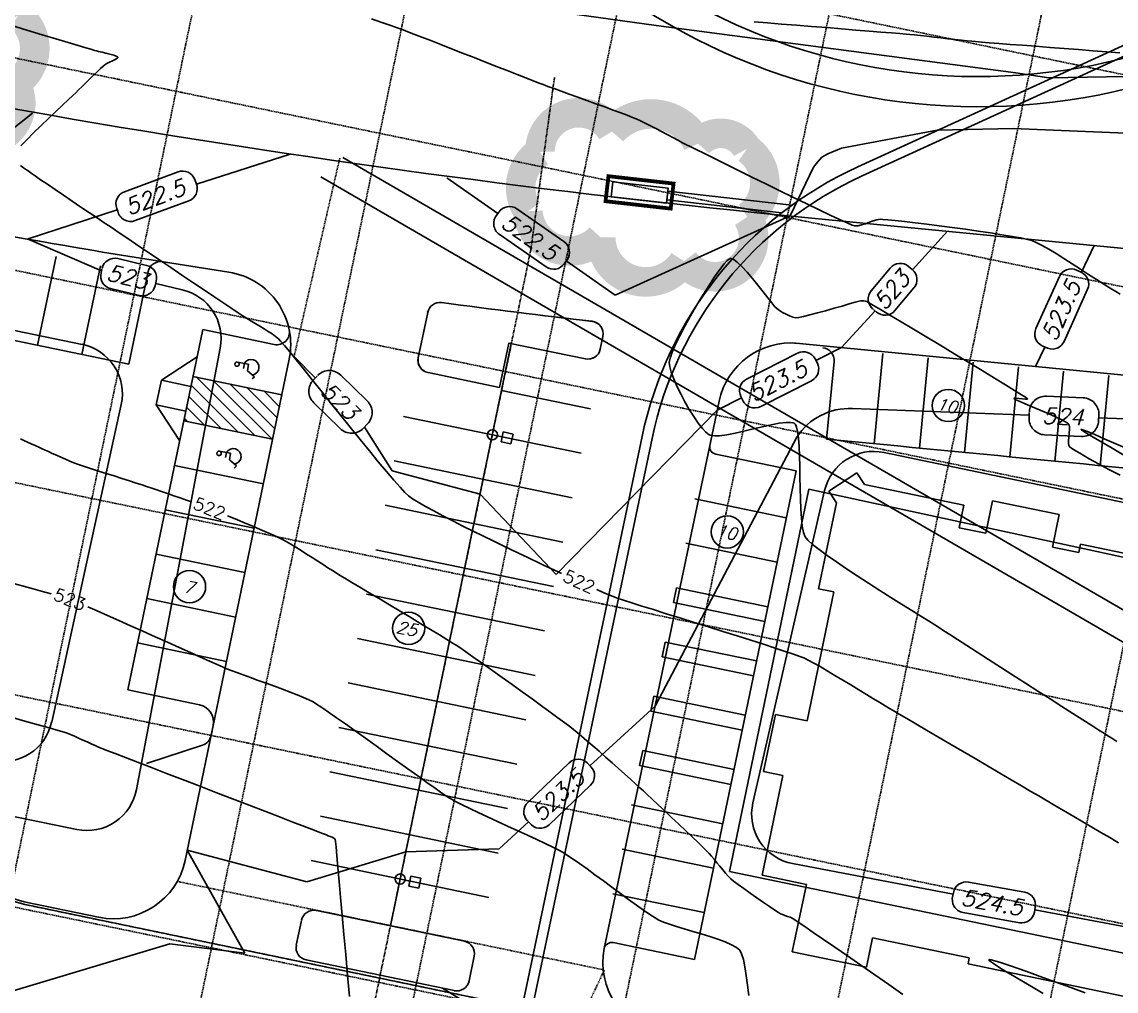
# Model space of a CAD drawing. Header units: inches. Extents: x 3071 to 5995, y 4947 to 7102.
# Drawn here: x 4181.5 to 4398.5, y 6333.6 to 6525.9 of the extents above; entities that cross this region are included whole.
import ezdxf

# ---------------------------------------------------------------- set-up
doc = ezdxf.new("R2010")
doc.units = ezdxf.units.IN
doc.header["$MEASUREMENT"] = 0
for name, pattern in [('DIVIDE2', [0.625, 0.25, -0.125, 0, -0.125, 0, -0.125]), ('HIDDEN', [0.375, 0.25, -0.125]), ('PHANTOM2', [1.25, 0.625, -0.125, 0.125, -0.125, 0.125, -0.125])]:
    doc.linetypes.add(name, pattern=pattern)
for name, color, linetype in [('BOC', 4, 'Continuous'), ('COUNT', 11, 'Continuous'), ('EC', 3, 'Continuous'), ('EX-STORM', 150, 'Continuous'), ('FIRELANE', 5, 'HIDDEN'), ('FUT-PBC', 78, 'Continuous'), ('FUT-SITES', 78, 'Continuous'), ('GRID', 254, 'HIDDEN'), ('hatch-ol', 7, 'Continuous'), ('I-P', 3, 'Continuous'), ('INLET PROTECTION', 5, 'Continuous'), ('LIGHTS', 7, 'Continuous'), ('LOTLINE', 3, 'PHANTOM2'), ('LS-WALKS', 7, 'Continuous'), ('PC', 43, 'Continuous'), ('PROP-PAD', 77, 'Continuous'), ('PSTM', 3, 'Continuous'), ('PSTM-INLET', 3, 'Continuous'), ('SILT FENCE', 200, 'Continuous'), ('STRIPING', 11, 'Continuous')]:
    doc.layers.add(name, color=color, linetype=linetype)
doc.styles.add('L50', font='simplex', dxfattribs={"height": 2.5})
doc.styles.add('L60', font='SIMPLEX.shx', dxfattribs={"height": 2.4})
doc.styles.add('L80', font='simplex.shx', dxfattribs={"oblique": 15, "height": 4})

msp = doc.modelspace()

# ---------------------------------------------------------------- linework, layer by layer
at = {"layer": 'BOC', "color": 7}
for p, q in [((4186.82, 6507.39), (4178.04, 6508.92)), ((4423.81, 6478.6), (4336.75, 6487.07)), ((4182.53, 6482.76), (4173.75, 6484.29)), ((4261.96, 6468.2), (4260.1, 6459.23)), ((4296.72, 6463.45), (4296.19, 6460.93)), ((4278.06, 6462.14), (4276.23, 6453.33)), ((4278.06, 6462.14), (4293.24, 6458.99)), ((4421.39, 6453.72), (4334.33, 6462.18)), ((4234.5, 6458.92), (4213.85, 6359.48)), ((4262.03, 6456.28), (4276.23, 6453.33)), ((4296.96, 6342), (4319.78, 6450.63)), ((4181.91, 6351.3), (4059.18, 6386.74)), ((4196.71, 6348.23), (4181.91, 6351.3)), ((4236.92, 6347.61), (4235.91, 6342.72)), ((4239.88, 6349.55), (4269.25, 6343.46)), ((4237.85, 6339.76), (4267.22, 6333.67)), ((4271.19, 6340.5), (4270.18, 6335.6))]:
    msp.add_line(p, q, dxfattribs=at)
for centre, radius, start, end in [((4530.23, 8477.68), 2000, 260.11301, 264.44843), ((4530.23, 8477.68), 2025, 260.11301, 261.25911), ((4220.3, 6461.87), 14.5, 348.2726, 81.2591), ((4264.4, 6467.69), 2.5, 82.4661, 168.2726), ((4530.23, 8477.68), 2025, 262.46607, 263.31662), ((4294.27, 6463.96), 2.5, 348.2726, 83.3166), ((4293.75, 6461.44), 2.5, 258.2726, 348.2726), ((4333.97, 6447.65), 14.5, 84.4778, 168.1359), ((4262.54, 6458.73), 2.5, 168.2726, 258.2726), ((4199.66, 6362.43), 14.5, 258.2726, 348.2726), ((4239.37, 6347.11), 2.5, 78.2726, 168.2726), ((4268.75, 6341.01), 2.5, 348.2726, 78.2726), ((4238.36, 6342.21), 2.5, 168.2726, 258.2726), ((4311.2, 6339.27), 14.5, 169.1337, 258.2726), ((4267.73, 6336.11), 2.5, 258.2726, 348.2726)]:
    msp.add_arc(centre, radius, start, end, dxfattribs=at)
at = {"layer": 'COUNT', "color": 7}
msp.add_circle((4258.18, 6405.55), 3.2, dxfattribs=at)
at = {"layer": 'EC', "color": 44, "ltscale": 0.4, "flags": 128}
for points, elevation in [([(4250.8, 6526.45), (4252.84, 6525.75), (4254.63, 6525.14), (4256.08, 6524.63), (4257.11, 6524.25), (4258, 6523.91), (4259.24, 6523.43), (4260.78, 6522.83), (4262.56, 6522.13), (4264.54, 6521.36), (4266.67, 6520.53), (4268.89, 6519.65), (4271.16, 6518.76), (4273.42, 6517.88), (4275.63, 6517.01), (4277.73, 6516.19), (4279.68, 6515.42), (4281.42, 6514.74), (4282.9, 6514.17), (4284.08, 6513.71), (4284.89, 6513.4), (4285.81, 6513.05), (4287.02, 6512.61), (4288.44, 6512.1), (4290.04, 6511.52), (4291.76, 6510.9), (4293.54, 6510.26), (4295.33, 6509.61), (4297.09, 6508.97), (4298.74, 6508.37), (4300.25, 6507.81), (4301.55, 6507.32), (4302.6, 6506.91), (4303.34, 6506.61), (4304.15, 6506.24), (4305.09, 6505.78), (4306.12, 6505.25), (4307.22, 6504.69), (4308.35, 6504.09), (4309.48, 6503.5), (4310.57, 6502.92), (4311.6, 6502.37), (4312.52, 6501.89), (4313.32, 6501.48), (4314.02, 6501.14), (4315.21, 6500.54), (4316.83, 6499.74), (4318.82, 6498.75), (4321.1, 6497.62), (4323.6, 6496.38), (4326.27, 6495.06), (4329.02, 6493.71), (4331.8, 6492.34), (4334.53, 6491.01), (4337.15, 6489.74), (4339.58, 6488.56), (4341.77, 6487.52), (4343.64, 6486.65), (4345.13, 6485.97), (4346.16, 6485.53), (4346.67, 6485.37), (4347.29, 6485.4), (4348, 6485.56), (4348.77, 6485.81), (4349.57, 6486.1), (4350.34, 6486.38), (4351.07, 6486.59), (4351.71, 6486.7), (4352.23, 6486.68), (4353.25, 6486.59), (4354.7, 6486.44), (4356.51, 6486.24), (4358.61, 6485.99), (4360.94, 6485.71), (4363.42, 6485.4), (4366, 6485.06), (4368.6, 6484.71), (4371.15, 6484.35), (4373.59, 6483.99), (4375.86, 6483.64), (4377.88, 6483.31), (4379.58, 6483), (4380.9, 6482.71), (4381.77, 6482.47), (4382.67, 6482.08), (4383.8, 6481.5), (4385.12, 6480.76), (4386.58, 6479.88), (4388.14, 6478.91), (4389.77, 6477.88), (4391.41, 6476.82), (4393.03, 6475.77), (4394.58, 6474.77), (4396.03, 6473.84), (4397.33, 6473.02), (4398.43, 6472.35), (4399.3, 6471.86)], 523), ([(4399.22, 6519.7), (4396.63, 6519.91), (4393.89, 6520.13), (4391.06, 6520.35), (4388.2, 6520.57), (4385.35, 6520.79), (4382.58, 6521.01), (4379.94, 6521.21), (4377.49, 6521.4), (4375.27, 6521.58), (4373.34, 6521.73), (4371.77, 6521.85), (4370.6, 6521.95), (4369.88, 6522.01), (4368.93, 6522.1), (4367.8, 6522.23), (4366.52, 6522.37), (4365.15, 6522.52), (4363.74, 6522.68), (4362.32, 6522.84), (4360.95, 6523), (4359.68, 6523.14), (4358.54, 6523.26), (4357.59, 6523.36), (4356.85, 6523.42), (4355.61, 6523.53), (4353.93, 6523.67), (4351.86, 6523.84), (4349.49, 6524.03), (4346.86, 6524.24), (4344.04, 6524.47), (4341.1, 6524.71), (4338.1, 6524.95), (4335.09, 6525.19), (4332.15, 6525.43), (4329.34, 6525.66), (4326.72, 6525.88)], 523), ([(4179.31, 6525.22), (4182.49, 6524.23), (4185.49, 6523.31), (4188.23, 6522.49), (4190.63, 6521.76), (4192.64, 6521.16), (4194.18, 6520.71), (4195.17, 6520.41), (4195.56, 6520.3), (4195.9, 6520.2), (4196.3, 6520.1), (4196.7, 6520), (4197.04, 6519.91), (4197.43, 6519.82), (4198.11, 6519.66), (4198.91, 6519.47), (4199.69, 6519.25), (4200.19, 6519.08), (4200.43, 6518.95), (4200.51, 6518.88), (4200.53, 6518.84), (4200.53, 6518.8), (4200.48, 6518.72), (4200.33, 6518.59), (4200.01, 6518.4), (4199.47, 6518.13), (4198.88, 6517.86), (4198.33, 6517.58), (4197.91, 6517.33), (4197.6, 6517.06), (4197.1, 6516.61), (4196.47, 6516.02), (4195.75, 6515.32), (4194.97, 6514.56), (4194.18, 6513.79), (4193.42, 6513.05), (4192.73, 6512.37), (4192.16, 6511.81), (4191.59, 6511.26), (4190.69, 6510.41), (4189.54, 6509.32), (4188.2, 6508.05), (4186.75, 6506.67), (4185.26, 6505.24), (4183.81, 6503.82), (4182.45, 6502.48), (4181.27, 6501.28)], 522), ([(4181.18, 6497.39), (4181.82, 6496.93), (4182.41, 6496.51), (4182.9, 6496.16), (4183.32, 6495.85), (4184.11, 6495.3), (4185.2, 6494.55), (4186.55, 6493.63), (4188.08, 6492.59), (4189.73, 6491.47), (4191.46, 6490.3), (4193.19, 6489.13), (4194.86, 6488), (4196.42, 6486.95), (4197.81, 6486.01), (4198.96, 6485.24), (4199.82, 6484.66), (4200.59, 6484.14), (4201.72, 6483.38), (4203.17, 6482.4), (4204.88, 6481.25), (4206.8, 6479.96), (4208.86, 6478.57), (4211.02, 6477.12), (4213.22, 6475.63), (4215.41, 6474.16), (4217.52, 6472.74), (4219.52, 6471.4), (4221.33, 6470.19), (4222.91, 6469.13), (4224.2, 6468.26), (4225.14, 6467.63), (4225.69, 6467.27), (4226.33, 6466.86), (4227.07, 6466.42), (4227.86, 6465.95), (4228.69, 6465.46), (4229.52, 6464.96), (4230.33, 6464.46), (4231.09, 6463.96), (4231.78, 6463.47), (4232.36, 6463), (4232.8, 6462.54), (4233.55, 6461.65), (4234.6, 6460.39), (4235.88, 6458.8), (4237.38, 6456.94), (4239.04, 6454.87), (4240.83, 6452.63), (4242.72, 6450.27), (4244.66, 6447.85), (4246.61, 6445.42), (4248.54, 6443.03), (4250.4, 6440.73), (4252.17, 6438.58), (4253.8, 6436.63), (4255.24, 6434.93), (4256.48, 6433.53), (4257.45, 6432.48), (4258.14, 6431.83), (4258.95, 6431.25), (4260.09, 6430.55), (4261.51, 6429.73), (4263.16, 6428.83), (4264.98, 6427.87), (4266.93, 6426.86), (4268.96, 6425.84), (4271.01, 6424.82), (4273.04, 6423.82), (4274.98, 6422.88), (4276.81, 6421.99), (4278.45, 6421.2), (4279.86, 6420.53), (4280.99, 6419.98), (4281.8, 6419.6), (4282.64, 6419.19), (4283.71, 6418.68), (4284.96, 6418.08), (4286.36, 6417.42), (4287.87, 6416.72), (4288.51, 6416.42)], 522), ([(4398.64, 6383.09), (4397.64, 6383.73), (4396.86, 6384.23), (4396.17, 6384.67), (4395.08, 6385.37), (4393.65, 6386.28), (4391.92, 6387.39), (4389.94, 6388.65), (4387.76, 6390.04), (4385.43, 6391.53), (4382.99, 6393.09), (4380.5, 6394.68), (4378, 6396.28), (4375.54, 6397.86), (4373.16, 6399.38), (4370.93, 6400.81), (4368.87, 6402.13), (4367.05, 6403.3), (4365.51, 6404.29), (4364.3, 6405.08), (4363.46, 6405.63), (4362.56, 6406.21), (4361.3, 6407), (4359.75, 6407.97), (4357.95, 6409.09), (4355.96, 6410.34), (4353.83, 6411.67), (4351.62, 6413.07), (4349.38, 6414.5), (4347.16, 6415.94), (4345.02, 6417.36), (4343.01, 6418.72), (4341.19, 6420), (4339.6, 6421.17), (4338.31, 6422.2), (4337.37, 6423.06), (4336.82, 6423.72), (4336.49, 6424.58), (4336.25, 6425.82), (4336.08, 6427.39), (4335.96, 6429.21), (4335.88, 6431.22), (4335.83, 6433.34), (4335.79, 6435.51), (4335.76, 6437.66), (4335.71, 6439.71), (4335.63, 6441.6), (4335.5, 6443.26), (4335.32, 6444.61), (4335.13, 6445.44), (4334.95, 6445.88), (4334.81, 6446.08), (4334.73, 6446.15), (4334.64, 6446.22), (4334.39, 6446.32), (4333.89, 6446.4), (4333.03, 6446.4), (4331.68, 6446.23), (4330.1, 6445.93), (4328.36, 6445.55), (4326.53, 6445.11), (4324.69, 6444.67), (4322.91, 6444.27), (4321.26, 6443.95), (4319.83, 6443.75), (4318.88, 6443.72), (4318.3, 6443.77), (4318, 6443.85), (4317.87, 6443.91), (4317.75, 6443.97), (4317.49, 6444.15), (4317.06, 6444.53), (4316.44, 6445.2), (4315.6, 6446.27), (4314.72, 6447.55), (4313.83, 6448.98), (4312.96, 6450.5), (4312.14, 6452.05), (4311.4, 6453.59), (4310.77, 6455.03), (4310.28, 6456.34), (4309.97, 6457.45), (4309.87, 6458.3), (4310.03, 6459.12), (4310.46, 6460.32), (4311.13, 6461.84), (4311.99, 6463.59), (4312.99, 6465.52), (4314.11, 6467.54), (4315.29, 6469.6), (4316.51, 6471.62), (4317.7, 6473.52), (4318.84, 6475.25), (4319.88, 6476.72), (4320.78, 6477.87), (4321.38, 6478.52), (4321.73, 6478.81), (4321.92, 6478.91), (4322, 6478.93), (4322.1, 6478.93), (4322.33, 6478.87), (4322.73, 6478.67), (4323.37, 6478.18), (4324.29, 6477.3), (4325.31, 6476.18), (4326.38, 6474.92), (4327.46, 6473.6), (4328.48, 6472.3), (4329.42, 6471.1), (4330.22, 6470.09), (4330.82, 6469.35), (4331.2, 6468.97), (4331.72, 6468.61), (4332.34, 6468.23), (4333.04, 6467.85), (4333.74, 6467.51), (4334.41, 6467.26), (4334.99, 6467.14), (4335.52, 6467.19), (4336.48, 6467.39), (4337.75, 6467.71), (4339.26, 6468.11), (4340.89, 6468.56), (4342.55, 6469.03), (4344.14, 6469.49), (4345.57, 6469.9), (4346.74, 6470.23), (4347.54, 6470.46), (4347.89, 6470.54), (4348.16, 6470.54), (4348.47, 6470.51), (4348.78, 6470.45), (4349.04, 6470.38), (4349.41, 6470.17), (4350.35, 6469.62), (4351.78, 6468.77), (4353.64, 6467.67), (4355.84, 6466.35), (4358.3, 6464.88), (4360.96, 6463.29), (4363.72, 6461.63), (4366.52, 6459.94), (4369.28, 6458.27), (4371.92, 6456.68), (4374.36, 6455.19), (4376.53, 6453.87), (4378.35, 6452.75), (4379.74, 6451.88), (4380.49, 6451.39), (4380.82, 6451.17), (4380.92, 6451.09), (4380.93, 6451.07), (4380.91, 6451.05), (4380.81, 6451.01), (4380.51, 6451.01), (4379.96, 6451.05), (4379.17, 6451.13), (4378.62, 6451.18), (4378.33, 6451.18), (4378.23, 6451.15), (4378.21, 6451.13), (4378.22, 6451.11), (4378.31, 6451.05), (4378.61, 6450.9), (4379.27, 6450.6), (4380.43, 6450.1), (4381.85, 6449.5), (4383.41, 6448.84), (4384.99, 6448.16), (4386.47, 6447.5), (4387.72, 6446.91), (4388.48, 6446.51), (4388.87, 6446.27), (4389.03, 6446.14), (4389.07, 6446.08), (4389.12, 6446), (4389.18, 6445.82), (4389.24, 6445.5), (4389.25, 6444.98), (4389.18, 6444.24), (4389.09, 6443.47), (4389.03, 6442.73), (4389.03, 6442.2), (4389.09, 6441.87), (4389.15, 6441.68), (4389.19, 6441.61), (4389.22, 6441.57), (4389.35, 6441.46), (4389.68, 6441.23), (4390.38, 6440.8), (4391.6, 6440.08), (4393.17, 6439.2), (4395.02, 6438.19), (4397.07, 6437.08), (4399.28, 6435.9)], 522), ([(4215.09, 6430.65), (4214.15, 6430.98), (4212.9, 6431.42), (4211.62, 6431.86), (4210.36, 6432.3), (4209.16, 6432.71), (4208.04, 6433.09), (4207.05, 6433.43), (4206.22, 6433.71), (4205.32, 6434), (4204.17, 6434.37), (4202.82, 6434.8), (4201.33, 6435.28), (4199.77, 6435.77), (4198.2, 6436.26), (4196.69, 6436.74), (4195.3, 6437.19), (4194.09, 6437.58), (4193.13, 6437.9), (4192.48, 6438.13), (4191.78, 6438.41), (4190.97, 6438.74), (4190.11, 6439.11), (4189.22, 6439.5), (4188.34, 6439.89), (4187.5, 6440.26), (4186.76, 6440.6), (4186.13, 6440.88), (4185.52, 6441.15), (4184.84, 6441.46), (4184.11, 6441.79), (4183.35, 6442.13), (4182.59, 6442.48), (4181.86, 6442.82), (4181.18, 6443.13)], 522), ([(4400.04, 6439.92), (4397.7, 6441.27), (4395.64, 6442.47), (4393.92, 6443.48), (4392.62, 6444.26), (4391.92, 6444.71), (4391.62, 6444.92), (4391.54, 6445), (4391.54, 6445.02), (4391.55, 6445.02), (4391.67, 6445), (4392.02, 6444.88), (4392.8, 6444.57), (4394.25, 6443.97), (4396.14, 6443.16), (4398.43, 6442.15), (4401.05, 6441)], 522), ([(4356.22, 6332.93), (4353.44, 6334.87), (4350.65, 6336.81), (4347.89, 6338.72), (4345.24, 6340.55), (4342.74, 6342.27), (4340.45, 6343.83), (4338.44, 6345.21), (4336.75, 6346.36), (4335.45, 6347.24), (4334.59, 6347.82), (4334.23, 6348.05), (4333.82, 6348.23), (4333.33, 6348.4), (4332.81, 6348.57), (4332.32, 6348.74), (4331.92, 6348.91), (4331.53, 6349.15), (4330.79, 6349.64), (4329.78, 6350.33), (4328.57, 6351.15), (4327.26, 6352.06), (4325.92, 6353), (4324.65, 6353.9), (4323.53, 6354.72), (4322.64, 6355.39), (4322.07, 6355.86), (4321.56, 6356.36), (4321.02, 6356.96), (4320.47, 6357.63), (4319.9, 6358.34), (4319.33, 6359.05), (4318.78, 6359.73), (4318.26, 6360.35), (4317.79, 6360.89), (4317.32, 6361.35), (4316.57, 6362.09), (4315.59, 6363.04), (4314.42, 6364.16), (4313.13, 6365.39), (4311.75, 6366.7), (4310.34, 6368.03), (4308.97, 6369.33), (4307.66, 6370.55), (4306.49, 6371.65), (4305.5, 6372.58), (4304.74, 6373.28), (4304.06, 6373.9), (4303.19, 6374.68), (4302.17, 6375.6), (4301.03, 6376.63), (4299.81, 6377.72), (4298.53, 6378.86), (4297.23, 6380.01), (4295.95, 6381.15), (4294.71, 6382.23), (4293.55, 6383.24), (4292.5, 6384.14), (4291.61, 6384.9), (4290.88, 6385.49), (4290.17, 6386.04), (4289.13, 6386.82), (4287.8, 6387.8), (4286.25, 6388.93), (4284.52, 6390.19), (4282.66, 6391.54), (4280.71, 6392.95), (4278.73, 6394.37), (4276.76, 6395.78), (4274.85, 6397.14), (4273.05, 6398.42), (4271.41, 6399.57), (4269.97, 6400.57), (4268.79, 6401.39), (4267.92, 6401.98), (4267.02, 6402.55), (4265.79, 6403.32), (4264.28, 6404.25), (4262.54, 6405.3), (4260.63, 6406.46), (4258.59, 6407.68), (4256.49, 6408.94), (4254.38, 6410.21), (4252.31, 6411.44), (4250.34, 6412.62), (4248.51, 6413.71), (4246.89, 6414.67), (4245.53, 6415.49), (4244.48, 6416.12), (4243.8, 6416.53), (4243.06, 6416.99), (4242.19, 6417.55), (4241.22, 6418.18), (4240.17, 6418.86), (4239.07, 6419.57), (4237.95, 6420.29), (4236.85, 6420.99), (4235.79, 6421.65), (4234.8, 6422.25), (4233.91, 6422.77), (4233.15, 6423.19), (4232.39, 6423.57), (4231.37, 6424.04), (4230.15, 6424.58), (4228.77, 6425.17), (4227.3, 6425.8), (4225.77, 6426.44), (4224.24, 6427.07), (4222.76, 6427.68), (4222.27, 6427.88)], 522), ([(4187.26, 6412.4), (4187.26, 6412.4), (4185.57, 6412.87), (4183.73, 6413.38), (4181.79, 6413.9), (4179.8, 6414.43)], 523), ([(4295.51, 6413.22), (4295.51, 6413.22), (4296.78, 6412.66), (4297.87, 6412.2), (4298.74, 6411.85), (4299.53, 6411.56), (4300.78, 6411.15), (4302.43, 6410.61), (4304.44, 6409.97), (4306.73, 6409.25), (4309.26, 6408.45), (4311.96, 6407.61), (4314.78, 6406.73), (4317.65, 6405.83), (4320.52, 6404.92), (4323.34, 6404.04), (4326.04, 6403.18), (4328.57, 6402.38), (4330.86, 6401.64), (4332.87, 6400.98), (4334.52, 6400.42), (4335.78, 6399.97), (4336.56, 6399.66), (4337.43, 6399.24), (4338.52, 6398.65), (4339.8, 6397.94), (4341.21, 6397.12), (4342.73, 6396.22), (4344.3, 6395.28), (4345.9, 6394.31), (4347.47, 6393.36), (4348.97, 6392.44), (4350.37, 6391.58), (4351.62, 6390.81), (4352.69, 6390.17), (4353.52, 6389.67), (4354.28, 6389.22), (4355.45, 6388.53), (4356.98, 6387.64), (4358.8, 6386.57), (4360.87, 6385.36), (4363.13, 6384.03), (4365.52, 6382.63), (4368, 6381.17), (4370.51, 6379.7), (4372.99, 6378.24), (4375.4, 6376.83), (4377.67, 6375.5), (4379.75, 6374.28), (4381.59, 6373.2), (4383.14, 6372.29), (4384.33, 6371.59), (4385.12, 6371.13), (4385.99, 6370.62), (4387.15, 6369.94), (4388.55, 6369.12), (4390.14, 6368.19), (4391.86, 6367.18), (4393.65, 6366.13), (4395.47, 6365.06), (4397.25, 6364.02), (4398.94, 6363.02)], 522), ([(4325.66, 6332.71), (4325.41, 6334.77), (4325.15, 6336.7), (4324.87, 6338.42), (4324.57, 6339.87), (4324.23, 6340.98), (4323.85, 6341.68), (4323.2, 6342.23), (4322.22, 6342.78), (4320.97, 6343.33), (4319.52, 6343.87), (4317.92, 6344.4), (4316.23, 6344.92), (4314.52, 6345.43), (4312.86, 6345.92), (4311.29, 6346.39), (4309.89, 6346.84), (4308.71, 6347.26), (4307.83, 6347.66), (4307.06, 6348.11), (4306.03, 6348.78), (4304.79, 6349.64), (4303.37, 6350.64), (4301.82, 6351.76), (4300.18, 6352.96), (4298.49, 6354.2), (4296.8, 6355.44), (4295.14, 6356.66), (4293.56, 6357.81), (4292.1, 6358.86), (4290.8, 6359.77), (4289.7, 6360.51), (4288.85, 6361.04), (4287.97, 6361.53), (4286.76, 6362.13), (4285.29, 6362.85), (4283.61, 6363.64), (4281.76, 6364.5), (4279.81, 6365.4), (4277.8, 6366.32), (4275.79, 6367.24), (4273.84, 6368.15), (4271.99, 6369.01), (4270.29, 6369.81), (4268.81, 6370.53), (4267.58, 6371.15), (4266.68, 6371.64), (4265.9, 6372.13), (4264.8, 6372.87), (4263.42, 6373.83), (4261.81, 6374.96), (4260, 6376.25), (4258.05, 6377.65), (4255.99, 6379.13), (4253.87, 6380.66), (4251.73, 6382.21), (4249.62, 6383.73), (4247.58, 6385.19), (4245.65, 6386.57), (4243.88, 6387.82), (4242.31, 6388.92), (4240.98, 6389.83), (4239.94, 6390.51), (4239.24, 6390.93), (4238.41, 6391.34), (4237.35, 6391.8), (4236.09, 6392.32), (4234.67, 6392.87), (4233.15, 6393.45), (4231.56, 6394.04), (4229.94, 6394.64), (4228.35, 6395.22), (4226.81, 6395.78), (4225.38, 6396.3), (4224.1, 6396.77), (4223, 6397.19), (4222.14, 6397.53), (4221.37, 6397.86), (4220.21, 6398.37), (4218.71, 6399.03), (4216.92, 6399.83), (4214.9, 6400.74), (4212.69, 6401.73), (4210.35, 6402.78), (4207.93, 6403.86), (4205.48, 6404.96), (4203.05, 6406.04), (4200.69, 6407.09), (4198.45, 6408.08), (4196.39, 6408.99), (4194.56, 6409.78), (4194.55, 6409.79)], 523), ([(4246.48, 6332.49), (4246.08, 6336.68), (4245.7, 6340.82), (4245.34, 6344.82), (4245, 6348.63), (4244.68, 6352.16), (4244.4, 6355.35), (4244.15, 6358.13), (4243.95, 6360.43), (4243.79, 6362.17), (4243.67, 6363.28), (4243.62, 6363.69), (4243.37, 6363.91), (4243, 6364.1), (4242.59, 6364.26), (4242.25, 6364.4), (4241.88, 6364.55), (4240.93, 6364.92), (4239.46, 6365.48), (4237.53, 6366.23), (4235.21, 6367.12), (4232.56, 6368.15), (4229.64, 6369.27), (4226.53, 6370.47), (4223.27, 6371.72), (4219.95, 6373), (4216.61, 6374.29), (4213.33, 6375.55), (4210.16, 6376.77), (4207.18, 6377.93), (4204.44, 6378.98), (4202.01, 6379.92), (4199.96, 6380.72), (4198.34, 6381.34), (4197.22, 6381.78), (4196.67, 6382), (4195.99, 6382.29), (4195.23, 6382.63), (4194.42, 6383.01), (4193.58, 6383.39), (4192.73, 6383.78), (4191.92, 6384.14), (4191.15, 6384.47), (4190.47, 6384.73), (4189.87, 6384.92), (4188.66, 6385.28), (4186.91, 6385.78), (4184.69, 6386.41), (4182.08, 6387.16), (4179.15, 6387.99)], 524), ([(4384.02, 6333.13), (4382.06, 6334.27), (4380.14, 6335.39), (4378.31, 6336.47), (4376.65, 6337.47), (4375.24, 6338.34), (4374.16, 6339.05), (4373.58, 6339.47), (4373.33, 6339.68), (4373.27, 6339.78), (4373.27, 6339.81), (4373.29, 6339.82), (4373.41, 6339.83), (4373.74, 6339.78), (4374.47, 6339.59), (4375.76, 6339.19), (4377.38, 6338.65), (4379.27, 6337.99), (4381.32, 6337.26), (4383.46, 6336.49), (4385.59, 6335.71), (4387.63, 6334.96), (4389.49, 6334.28), (4391.09, 6333.7), (4392.33, 6333.25)], 521)]:
    msp.add_lwpolyline(points, dxfattribs=dict(at, elevation=elevation))
at = {"layer": 'EX-STORM', "color": 5}
for p, q in [((4748.25, 6207.05), (4245.11, 6498.96)), ((4745.49, 6202.29), (4240.79, 6495.11))]:
    msp.add_line(p, q, dxfattribs=at)
at = {"layer": 'FIRELANE', "color": 7}
msp.add_line((4547.62, 6274.87), (4181.78, 6350.82), dxfattribs=at)
msp.add_lwpolyline([(4181.78, 6350.82), (3749.27, 6475.7, -0.385667), (3734.8, 6499.12)], format="xyb", dxfattribs=at)
at = {"layer": 'FUT-PBC', "color": 7}
for p, q in [((4217.34, 6464.81), (4202.5, 6393.33)), ((4231.54, 6461.86), (4217.34, 6464.81)), ((4209.14, 6454.8), (4216.26, 6459.42)), ((4209.14, 6454.8), (4215.01, 6453.55)), ((4208.11, 6449.9), (4212.74, 6442.79)), ((4208.11, 6449.9), (4213.98, 6448.66)), ((4335.02, 6436.77), (4319.09, 6440.08)), ((4314.89, 6339.84), (4335.02, 6436.77)), ((4202.5, 6393.33), (4216.69, 6390.39)), ((4219.41, 6386.25), (4218.99, 6384.24)), ((4217.33, 6382.38), (4206.21, 6378.7)), ((4314.89, 6339.84), (4298.74, 6343.19))]:
    msp.add_line(p, q, dxfattribs=at)
for centre, radius, start, end in [((4232.05, 6464.31), 2.5, 258.2726, 11.7204), ((6337.51, 6003.93), 2175.6, 168.03942, 168.17123), ((4319.39, 6441.54), 1.5, 175.4286, 258.2726), ((4215.98, 6386.96), 3.5, 348.2726, 78.2726), ((4216.55, 6384.75), 2.5, 288.2792, 348.2726), ((4298.43, 6341.72), 1.5, 78.2726, 169.1337)]:
    msp.add_arc(centre, radius, start, end, dxfattribs=at)
at = {"layer": 'FUT-SITES', "color": 7}
for p, q in [((4095.99, 6480.14), (4202.7, 6457.92)), ((4188.26, 6479.31), (4184.59, 6461.69)), ((4197.07, 6477.48), (4193.4, 6459.85)), ((4206.53, 6476.31), (4202.7, 6457.92)), ((4215.4, 6455.51), (4233.03, 6451.85)), ((4216.06, 6455.43), (4227.68, 6443.82)), ((4219.43, 6454.72), (4231.03, 6443.12)), ((4222.8, 6454), (4231.73, 6445.06)), ((4215.15, 6453.69), (4224.33, 6444.52)), ((4226.17, 6453.28), (4232.2, 6447.26)), ((4229.54, 6452.57), (4232.66, 6449.45)), ((4232.91, 6451.85), (4233.12, 6451.64)), ((4214.69, 6451.5), (4220.98, 6445.22)), ((4214.23, 6449.31), (4217.63, 6445.91)), ((4213.58, 6446.7), (4231.2, 6443.04)), ((4213.77, 6447.12), (4214.28, 6446.61)), ((4211.75, 6437.88), (4229.37, 6434.23)), ((4347.05, 6436.39), (4341.53, 6432.77)), ((4348.56, 6434.09), (4347.05, 6436.39)), ((4341.53, 6432.77), (4343.04, 6430.47)), ((4368.3, 6429.99), (4348.56, 6434.09)), ((4314.97, 6431.23), (4333.09, 6427.47)), ((4343.04, 6430.47), (4339.49, 6413.4)), ((4373.97, 6430.86), (4372.63, 6424.41)), ((4387.19, 6428.11), (4373.97, 6430.86)), ((4209.92, 6429.07), (4227.54, 6425.41)), ((4367.37, 6425.5), (4368.3, 6429.99)), ((4385.85, 6421.67), (4387.19, 6428.11)), ((4372.63, 6424.41), (4367.37, 6425.5)), ((4313.14, 6422.42), (4331.26, 6418.66)), ((4391.11, 6420.57), (4385.85, 6421.67)), ((4391.45, 6422.21), (4391.11, 6420.57)), ((4417.89, 6416.72), (4391.45, 6422.21)), ((4208.09, 6420.26), (4225.71, 6416.6)), ((4310.7, 6410.67), (4311.31, 6413.6)), ((4311.31, 6413.6), (4329.43, 6409.84)), ((4342.51, 6412.77), (4337.2, 6387.17)), ((4339.49, 6413.4), (4342.51, 6412.77)), ((4206.26, 6411.45), (4223.88, 6407.79)), ((4310.7, 6410.67), (4328.82, 6406.91)), ((4204.43, 6402.64), (4222.05, 6398.98)), ((4308.47, 6399.9), (4309.08, 6402.83)), ((4309.08, 6402.83), (4327.19, 6399.07)), ((4308.47, 6399.9), (4326.58, 6396.14)), ((4306.23, 6389.13), (4306.84, 6392.06)), ((4306.84, 6392.06), (4324.95, 6388.3)), ((4306.23, 6389.13), (4324.35, 6385.37)), ((4330.92, 6388.47), (4328.57, 6377.17)), ((4337.2, 6387.17), (4330.92, 6388.47)), ((4304.61, 6381.29), (4304, 6378.35)), ((4304.61, 6381.29), (4322.72, 6377.53)), ((4304, 6378.35), (4322.11, 6374.59)), ((4332.4, 6376.38), (4328.27, 6356.55)), ((4328.57, 6377.17), (4332.4, 6376.38)), ((4302.37, 6370.52), (4320.48, 6366.76)), ((4300.54, 6361.71), (4318.65, 6357.95)), ((4328.27, 6356.55), (4337.06, 6354.73)), ((4337.06, 6354.73), (4334.28, 6341.35)), ((4298.71, 6352.9), (4316.82, 6349.14)), ((4348.97, 6338.3), (4350.19, 6344.17)), ((4350.19, 6344.17), (4369.38, 6340.19)), ((4334.28, 6341.35), (4348.97, 6338.3)), ((4369.38, 6340.19), (4369.13, 6338.96)), ((4369.13, 6338.96), (4402.42, 6332.05))]:
    msp.add_line(p, q, dxfattribs=at)
at = {"layer": 'FUT-SITES', "color": 7, "linetype": 'Continuous'}
for p, q in [((4226.44, 6457.98), (4224.2, 6458.38)), ((4341.06, 6443.06), (4342.56, 6458.48)), ((4350.52, 6442.14), (4352.25, 6460.06)), ((4359.48, 6441.27), (4361.21, 6459.19)), ((4368.43, 6440.4), (4370.17, 6458.32)), ((4225.62, 6458.13), (4225.44, 6457.11)), ((4226.2, 6456.65), (4226.44, 6457.98)), ((4227.61, 6455.46), (4226.2, 6456.65)), ((4377.39, 6439.54), (4379.13, 6457.45)), ((4386.35, 6438.67), (4388.09, 6456.58)), ((4227.15, 6455.03), (4227.61, 6455.46)), ((4395.31, 6437.8), (4397.04, 6455.72)), ((4222.88, 6440.29), (4220.64, 6440.69)), ((4222.06, 6440.44), (4221.88, 6439.42)), ((4222.64, 6438.95), (4222.88, 6440.29)), ((4224.05, 6437.77), (4222.64, 6438.95)), ((4223.59, 6437.34), (4224.05, 6437.77))]:
    msp.add_line(p, q, dxfattribs=at)
at = {"layer": 'FUT-SITES', "color": 7}
for centre in [(4365.21, 6449.75), (4321.37, 6424.68), (4214.73, 6413.81)]:
    msp.add_circle(centre, 3.2, dxfattribs=at)
msp.add_arc((4208.98, 6475.8), 2.5, 80.883, 168.2371, dxfattribs=at)
at = {"layer": 'FUT-SITES', "color": 7, "linetype": 'Continuous'}
for centre, radius, start, end in [((4340.07, 6458.72), 2.5, 354.4673, 84.6104), ((4224.13, 6457.96), 0.43, 79.809, 220.6625), ((4224.15, 6457.98), 0.462, 220.6625, 46.9004), ((4226.96, 6457.34), 1.55, 278.7755, 149.5806), ((3096.24, -6725.03), 13226.8, 84.205519, 84.599714), ((4223.4, 6439.65), 1.55, 278.7755, 149.5806), ((4220.57, 6440.27), 0.43, 79.809, 220.6625), ((4220.59, 6440.29), 0.462, 220.6625, 46.9004)]:
    msp.add_arc(centre, radius, start, end, dxfattribs=at)
at = {"layer": 'GRID', "color": 253, "linetype": 'HIDDEN'}
for p, q in [((4287.16, 6875.67), (3995.06, 5461.59)), ((4327.56, 6867.32), (4035.46, 5453.25)), ((4367.96, 6858.98), (4075.85, 5444.9)), ((4408.35, 6850.63), (4116.25, 5436.56)), ((4448.75, 6842.29), (4156.65, 5428.21)), ((4489.15, 6833.94), (4197.04, 5419.87)), ((3372.06, 6727.73), (5876.69, 6210.35)), ((3363.72, 6687.33), (5868.34, 6169.96)), ((3355.38, 6646.94), (5860, 6129.56)), ((3347.03, 6606.54), (5851.65, 6089.16)), ((3338.69, 6566.14), (5843.31, 6048.77)), ((3330.34, 6525.75), (5834.96, 6008.37))]:
    msp.add_line(p, q, dxfattribs=at)
at = {"layer": 'hatch-ol', "linetype": 'Continuous'}
msp.add_lwpolyline([(4644.66, 6190.99, -0.066552), (4636.78, 6192.78), (4598.32, 6207.1, -0.283051), (4578.65, 6232.31, 0.154102), (4564.02, 6265.34, 0.159579), (4547.62, 6274.87), (4181.78, 6350.82), (4059.18, 6386.74, -0.392328), (4049.01, 6403.63), (4079.74, 6553.31), (4050.23, 6560.5, -0.038219), (4049.63, 6555.88), (4021.18, 6419.57, -0.436443), (3996.05, 6404.45), (3749.41, 6476.18, -0.386729), (3735.29, 6499.03), (3721.3, 6425.24, -0.442765), (3759.02, 6447.91), (4176.01, 6327.5), (4525.11, 6255.03, -0.324495), (4548.83, 6228.98, 0.283051), (4587.85, 6178.99), (4621.14, 6166.59), (4644.66, 6190.99)], format="xyb", dxfattribs=at)
at = {"layer": 'hatch-ol'}
for points in [[(4086.22, 6552.86, 0.089797), (4141.72, 6549.77, -0.153194), (4172.5, 6544.14, 0.187911), (4246.8, 6535.7, -0.203997), (4307.13, 6526.94, 0.200627), (4400.95, 6512.69, -0.150295), (4457.89, 6509.67, 0.162222), (4562.98, 6506.54, -0.167912), (4691.56, 6501.29, -0.012422), (4702.78, 6496.57), (4705.24, 6502.04, 0.012422), (4693.75, 6506.88, 0.167912), (4561.25, 6512.29, -0.162222), (4459.96, 6515.3, 0.150295), (4399.49, 6518.51, -0.200627), (4310.25, 6532.06, 0.203997), (4245.26, 6541.5, -0.187911), (4175.29, 6549.45, 0.153194), (4140.98, 6555.72, -0.089981), (4087.51, 6558.73), (4086.29, 6552.85)], [(4294.56, 6466.45, -0.44024), (4296.72, 6463.45), (4296.19, 6460.93, -0.414214), (4293.24, 6458.99), (4278.06, 6462.14), (4276.23, 6453.33), (4262.03, 6456.28, -0.414214), (4260.1, 6459.23), (4261.96, 6468.2, -0.392936), (4264.73, 6470.17, 0.003711), (4294.56, 6466.45)]]:
    msp.add_lwpolyline(points, format="xyb", dxfattribs=at)
at = {"layer": 'I-P', "color": 5, "lineweight": 5, "const_width": 0.75}
msp.add_lwpolyline([(4310.72, 6493.78), (4297.81, 6495.24), (4297.24, 6490.28), (4310.16, 6488.81), (4310.72, 6493.78), (4308.95, 6493.98)], dxfattribs=at)
at = {"layer": 'INLET PROTECTION', "color": 170, "ltscale": 100, "const_width": 5.87}
for points in [[(4154.27, 6531.86, 0.520567), (4154.27, 6531.86, 0.765195), (4139.78, 6528.59, 0.417879), (4136.8, 6516.94, 0.6649), (4150.95, 6511.03, 0.744833), (4167.2, 6505.51, 0.975642), (4180.2, 6513.61, 0.520567), (4180.83, 6527.12, 0.520567), (4171.18, 6528.61, 0.540264), (4154.27, 6531.86)], [(4298.52, 6504.08, 0.520567), (4298.52, 6504.08, 0.765195), (4284.22, 6500.07, 0.417879), (4281.83, 6488.29, 0.6649), (4296.27, 6483.1, 0.744833), (4312.78, 6478.41, 0.975642), (4325.34, 6487.17, 0.520567), (4325.29, 6500.69, 0.520567), (4315.57, 6501.69, 0.540264), (4298.52, 6504.08)]]:
    msp.add_lwpolyline(points, format="xyb", close=True, dxfattribs=at)
at = {"layer": 'LIGHTS', "color": 7}
for p, q in [((4275.77, 6443.72), (4276.72, 6443.52)), ((4276.52, 6442.54), (4276.93, 6444.5)), ((4276.93, 6444.5), (4278.89, 6444.09)), ((4278.89, 6444.09), (4278.48, 6442.13)), ((4278.48, 6442.13), (4276.52, 6442.54)), ((4258.23, 6354.42), (4258.64, 6356.38)), ((4258.64, 6356.38), (4260.6, 6355.97)), ((4257.48, 6355.6), (4258.44, 6355.4)), ((4260.19, 6354.01), (4258.23, 6354.42)), ((4260.6, 6355.97), (4260.19, 6354.01))]:
    msp.add_line(p, q, dxfattribs=at)
for centre in [(4274.79, 6443.93), (4256.5, 6355.81)]:
    msp.add_circle(centre, 1, dxfattribs=at)
at = {"layer": 'LOTLINE', "color": 7}
for p, q in [((4287.1, 6514.82), (4282.42, 6480.67)), ((4282.42, 6480.67), (4249.98, 6324.4)), ((4282.42, 6480.67), (4249.98, 6324.4))]:
    msp.add_line(p, q, dxfattribs=at)
at = {"layer": 'LS-WALKS', "color": 7}
for points in [[(4705.24, 6502.04, 0.012422), (4693.75, 6506.88, 0.167912), (4561.25, 6512.29, -0.162222), (4459.96, 6515.3, 0.150295), (4399.49, 6518.51, -0.200627), (4310.25, 6532.06, 0.203997), (4245.26, 6541.5, -0.187911), (4175.29, 6549.45, 0.153194), (4140.98, 6555.72, -0.089797), (4087.62, 6558.7, -0.089797)], [(4702.78, 6496.57, 0.012422), (4691.56, 6501.29, 0.167912), (4562.98, 6506.54, -0.162222), (4457.89, 6509.67, 0.150295), (4400.95, 6512.69, -0.200627), (4307.13, 6526.94, 0.203997), (4246.8, 6535.7, -0.187911), (4172.5, 6544.14, 0.153194), (4141.72, 6549.77, -0.089797), (4086.22, 6552.86, -0.089797)]]:
    msp.add_lwpolyline(points, format="xyb", dxfattribs=at)
at = {"layer": 'PC', "color": 44}
for p, q in [((4307.25, 6525.14), (4261.76, 6531.49)), ((4378.59, 6515.73), (4307.25, 6525.14)), ((4385.14, 6514.78), (4378.59, 6515.73)), ((4400.36, 6514.99), (4385.14, 6514.78)), ((4193.42, 6461.88), (4147.27, 6471.27)), ((4338.96, 6458.69), (4344.03, 6461.24)), ((4187.39, 6386.96), (4201.19, 6449.95)), ((4319.39, 6448.83), (4324.22, 6451.27)), ((4352.46, 6440.43), (4425.54, 6425.21)), ((4326.47, 6370.92), (4340.68, 6432.88)), ((4366.17, 6352.81), (4334.34, 6358.86)), ((4408.39, 6344.77), (4382.39, 6349.72))]:
    msp.add_line(p, q, dxfattribs=at)
for points in [[(4400.4, 6503.81), (4378.06, 6504.71), (4363.02, 6504.39), (4344.01, 6500.81), (4341.33, 6499.65), (4340.14, 6498.99), (4339.26, 6498.02), (4338.48, 6497.03)], [(4234.7, 6499.64), (4216.12, 6493.63)], [(4333.86, 6487.35), (4338.48, 6497.03)], [(4265.79, 6494.92), (4275.9, 6487.87)], [(4200.4, 6488.54), (4182.53, 6482.76)], [(4299.16, 6471.66), (4333.86, 6487.35)], [(4365.08, 6484.31), (4358.12, 6476.68)], [(4197.27, 6476.45), (4182.72, 6482.73)], [(4394.17, 6481.48), (4391.6, 6476.2)], [(4289.44, 6478.43), (4299.16, 6471.66)], [(4350.68, 6468.52), (4344.03, 6461.24)], [(4384.37, 6461.35), (4382.5, 6457.5)], [(4235.39, 6459.52), (4239.67, 6455.22)], [(4287.42, 6416.23), (4319.39, 6448.83)], [(4249.4, 6445.44), (4254.93, 6436.82)], [(4395.04, 6447.29), (4454.36, 6445.03)], [(4254.93, 6436.82), (4272.34, 6432.13)], [(4272.34, 6432.13), (4287.42, 6416.23)], [(4294.13, 6378.29), (4307.07, 6390.13)], [(4276.13, 6361.83), (4281.95, 6367.15)], [(4225.69, 6341.1), (4214.28, 6361.51)], [(4237.99, 6355.23), (4214.28, 6361.51)], [(4237.99, 6355.23), (4257.61, 6361.18)], [(4257.61, 6361.18), (4276.13, 6361.83)], [(4164.5, 6329.09), (4210.84, 6342.98)], [(4210.84, 6342.98), (4225.69, 6341.1)], [(4264.87, 6334.15), (4268.32, 6332.02)]]:
    msp.add_lwpolyline(points, dxfattribs=at)
at = {"layer": 'PC', "color": 44, "linetype": 'DIVIDE2'}
for points in [[(4244.52, 6498.8), (4235.49, 6459.57)], [(4212.31, 6355.34), (4296.78, 6337.81)], [(4296.97, 6337.73), (4285.07, 6312.31)]]:
    msp.add_lwpolyline(points, dxfattribs=at)
at = {"layer": 'PC', "color": 44}
for points in [[(4200.49, 6488.3), (4200.29, 6488.86, -0.414214), (4201.82, 6492.17), (4212.46, 6496.1, -0.414214), (4215.77, 6494.57), (4216.11, 6493.67, -0.414214), (4214.58, 6490.35), (4203.94, 6486.42, -0.450689), (4200.49, 6488.3)], [(4067.87, 6492.63), (4070.37, 6486.9), (4057.6, 6404.06, 0.405887), (4066.66, 6391.49), (4192.37, 6365.64, 0.418682), (4204.21, 6373.58), (4220.83, 6461.12, 0.402148), (4213.27, 6472.72), (4208.02, 6473.95)], [(4275.73, 6487.63), (4276.07, 6488.12, -0.414214), (4279.66, 6488.76), (4288.97, 6482.27, -0.414214), (4289.61, 6478.67), (4289.05, 6477.88, -0.414214), (4285.46, 6477.24), (4276.16, 6483.72, -0.450689), (4275.73, 6487.63)], [(4197.4, 6476.99, -0.414214), (4200.52, 6478.9), (4206.22, 6477.53, -0.414214), (4208.13, 6474.42), (4207.91, 6473.48, -0.414214), (4204.79, 6471.57), (4199.09, 6472.94, -0.414214), (4197.18, 6476.05), (4197.37, 6476.85)], [(4350.25, 6468.88, -0.414214), (4349.93, 6472.52), (4353.69, 6477.02, -0.414214), (4357.33, 6477.34), (4358.07, 6476.72, -0.414214), (4358.4, 6473.08), (4354.63, 6468.58, -0.414214), (4350.99, 6468.26), (4350.36, 6468.79)], [(4384.4, 6461.34), (4383.86, 6461.58, -0.414214), (4382.57, 6465), (4387.24, 6475.33, -0.414214), (4390.66, 6476.62), (4391.54, 6476.22, -0.414214), (4392.83, 6472.81), (4388.16, 6462.47, -0.450689), (4384.4, 6461.34)], [(4324.36, 6451), (4324.09, 6451.53, -0.414214), (4325.22, 6455), (4335.33, 6460.14, -0.414214), (4338.8, 6459), (4339.24, 6458.14, -0.414214), (4338.11, 6454.67), (4328, 6449.53, -0.450689), (4324.36, 6451)], [(4240.16, 6455.72, -0.414214), (4244.72, 6455.77), (4249.98, 6450.65, -0.414214), (4250.03, 6446.09), (4249.19, 6445.22, -0.414214), (4244.62, 6445.16), (4239.37, 6450.28, -0.414214), (4239.31, 6454.85), (4240.03, 6455.59)], [(4381.29, 6448.52, -0.414214), (4384.66, 6451.6), (4391.99, 6451.27, -0.414214), (4395.07, 6447.9), (4395.01, 6446.69, -0.414214), (4391.64, 6443.61), (4384.32, 6443.94, -0.414214), (4381.23, 6447.31), (4381.28, 6448.33)], [(4307.14, 6390.25), (4335.15, 6443.48, -0.266241), (4346.19, 6449.15), (4381.26, 6447.82)], [(4282.15, 6366.94), (4281.74, 6367.37, -0.414214), (4281.82, 6371.02), (4290.02, 6378.86, -0.414214), (4293.67, 6378.78), (4294.34, 6378.08, -0.414214), (4294.26, 6374.43), (4286.06, 6366.59, -0.450689), (4282.15, 6366.94)], [(4366.12, 6352.51), (4366.22, 6353.1, -0.414214), (4369.22, 6355.19), (4380.38, 6353.19, -0.414214), (4382.47, 6350.2), (4382.3, 6349.24, -0.414214), (4379.31, 6347.15), (4368.14, 6349.15, -0.450689), (4366.12, 6352.51)]]:
    msp.add_lwpolyline(points, format="xyb", dxfattribs=at)
msp.add_polyline3d([(4183.62, 6507.74, 0), (4176.11, 6501.83, 0)], dxfattribs=at)
for centre, start, end in [((4191.42, 6452.09), 347.6427, 78.466), ((4350.43, 6430.64), 78.2371, 167.0785), ((4177.62, 6389.1), 258.3826, 347.6427), ((4336.21, 6368.69), 167.0785, 259.2237)]:
    msp.add_arc(centre, 10, start, end, dxfattribs=at)
at = {"layer": 'PROP-PAD', "color": 7}
for p, q in [((4321.8, 6357.32), (4337.54, 6433.16)), ((4337.54, 6433.16), (4425.02, 6414.24)), ((4321.8, 6357.32), (4409.43, 6339.13))]:
    msp.add_line(p, q, dxfattribs=at)
at = {"layer": 'PSTM', "color": 140}
for p, q in [((4347.27, 6497.11), (4431.87, 6535.79)), ((4348.1, 6495.29), (4435.85, 6535.42)), ((4309.57, 6492.28), (4334.2, 6489.48)), ((4309.37, 6490.54), (4332.17, 6487.95)), ((4272.23, 6290.03), (4304.5, 6443.62)), ((4274.19, 6289.61), (4306.45, 6443.21))]:
    msp.add_line(p, q, dxfattribs=at)
for radius in [76, 74]:
    msp.add_arc((4378.87, 6427.99), radius, 114.573, 168.1359, dxfattribs=at)
at = {"layer": 'PSTM-INLET', "color": 140}
msp.add_lwpolyline([(4298.37, 6491.16), (4298.71, 6494.14), (4309.64, 6492.9), (4309.3, 6489.92)], close=True, dxfattribs=at)
at = {"layer": 'SILT FENCE', "const_width": 8}
msp.add_lwpolyline([(4681.23, 6528), (4646.2, 6526.27), (4576.64, 6525.83), (4505.33, 6528.61, -0.037918), (4158.83, 6568.56, -0.041261), (3842.16, 6657.25), (3821.46, 6664.02), (3804.87, 6661.99), (3797.58, 6657.76), (3787.2, 6658.21), (3772.28, 6646.45), (3763.37, 6622.97), (3750.91, 6556.18), (3714.43, 6375.61)], format="xyb", dxfattribs=at)
at = {"layer": 'STRIPING', "color": 7}
for p, q in [((4278.55, 6462.04), (4254.57, 6346.51)), ((4276.62, 6452.74), (4294.24, 6449.08)), ((4257.17, 6447.59), (4292.41, 6440.27)), ((4255.34, 6438.77), (4290.59, 6431.46)), ((4253.51, 6429.96), (4288.76, 6422.65)), ((4251.68, 6421.15), (4286.93, 6413.83)), ((4249.85, 6412.34), (4285.1, 6405.02)), ((4248.02, 6403.53), (4283.27, 6396.21)), ((4246.19, 6394.71), (4281.44, 6387.4)), ((4244.36, 6385.9), (4279.61, 6378.58)), ((4242.53, 6377.09), (4277.78, 6369.77)), ((4240.7, 6368.28), (4275.95, 6360.96)), ((4238.87, 6359.47), (4274.12, 6352.15))]:
    msp.add_line(p, q, dxfattribs=at)

# ---------------------------------------------------------------- texts
at = {"layer": 'COUNT', "color": 7, "style": 'L60', "oblique": 15}
msp.add_text('25', height=2.4, rotation=348.2726, dxfattribs=at).set_placement((4255.56, 6404.73))
at = {"layer": 'EC', "color": 44, "ltscale": 0.4, "char_height": 2.5, "attachment_point": 5, "style": 'L50'}
for s, insert, rotation in [('{522}', (4218.7, 6429.32, 522), 338.6143), ('{522}', (4292, 6414.81, 522), 335.3811), ('{523}', (4190.97, 6411.27, 523), 338.7666)]:
    msp.add_mtext(s, dxfattribs=dict(at, insert=insert, rotation=rotation))
at = {"layer": 'FUT-SITES', "color": 7, "style": 'L60', "oblique": 15}
for s, p in [('10', (4362.68, 6448.98)), ('10', (4318.98, 6423.86)), ('7', (4213.43, 6412.75))]:
    msp.add_text(s, height=2.4, rotation=348.2726, dxfattribs=at).set_placement(p)
at = {"layer": 'PC', "color": 44, "style": 'L80', "oblique": 15}
for s, rotation, p in [('522.5', 20.2623, (4202.65, 6487.44)), ('522.5', 325.1035, (4276.26, 6485.36)), ('523', 346.5046, (4198.06, 6474.68)), ('523', 50.0769, (4352.61, 6468.44)), ('523.5', 65.6715, (4386.53, 6462.28)), ('523.5', 26.9166, (4326.6, 6450.4)), ('523', 315.7246, (4240.42, 6452.36)), ('524', 357.4375, (4383.75, 6446.16)), ('523.5', 43.7334, (4284.48, 6367.01)), ('524.5', 349.8716, (4367.54, 6350.67))]:
    msp.add_text(s, height=3.2, rotation=rotation, dxfattribs=at).set_placement(p)

doc.saveas('drawing.dxf')
